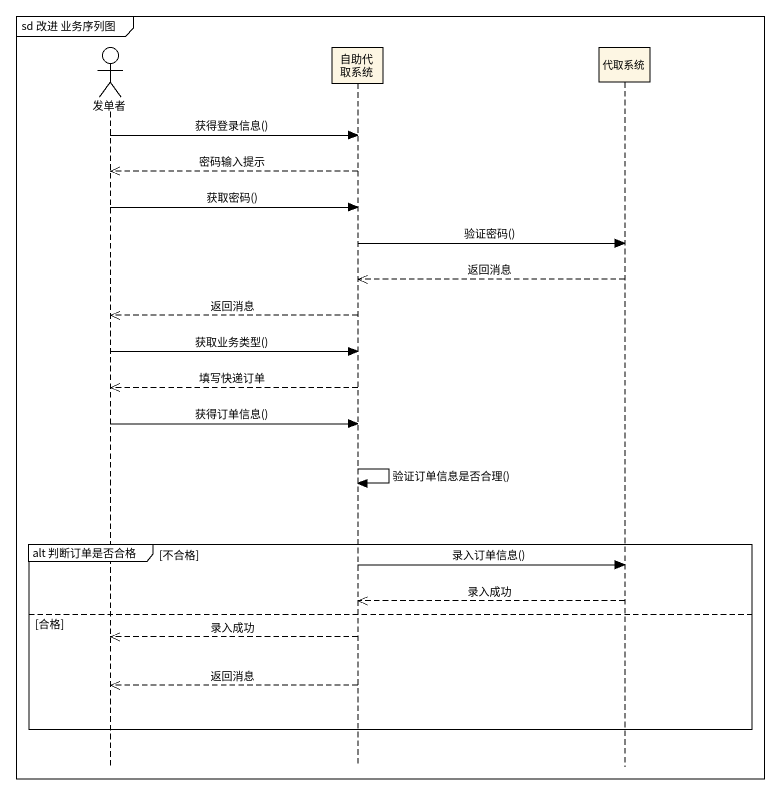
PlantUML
@startuml
mainframe sd 改进 业务序列图
hide footbox
actor 发单者
participant 自助代取系统
participant 代取系统

发单者 -> 自助代取系统 : 获得登录信息()
自助代取系统 -->> 发单者 : 密码输入提示
发单者 -> 自助代取系统 : 获取密码()
自助代取系统 -> 代取系统 : 验证密码()
代取系统 -->> 自助代取系统 : 返回消息
自助代取系统 -->> 发单者 : 返回消息
发单者 -> 自助代取系统 : 获取业务类型()
自助代取系统 -->> 发单者 : 填写快递订单
发单者 -> 自助代取系统 : 获得订单信息()
自助代取系统 -> 自助代取系统 : 验证订单信息是否合理()
group alt 判断订单是否合格 [不合格]
  自助代取系统 -> 代取系统 : 录入订单信息()
  代取系统 -->> 自助代取系统 : 录入成功
else 合格
  自助代取系统 -->> 发单者 : 录入成功
  自助代取系统 -->> 发单者 : 返回消息
end
@enduml
